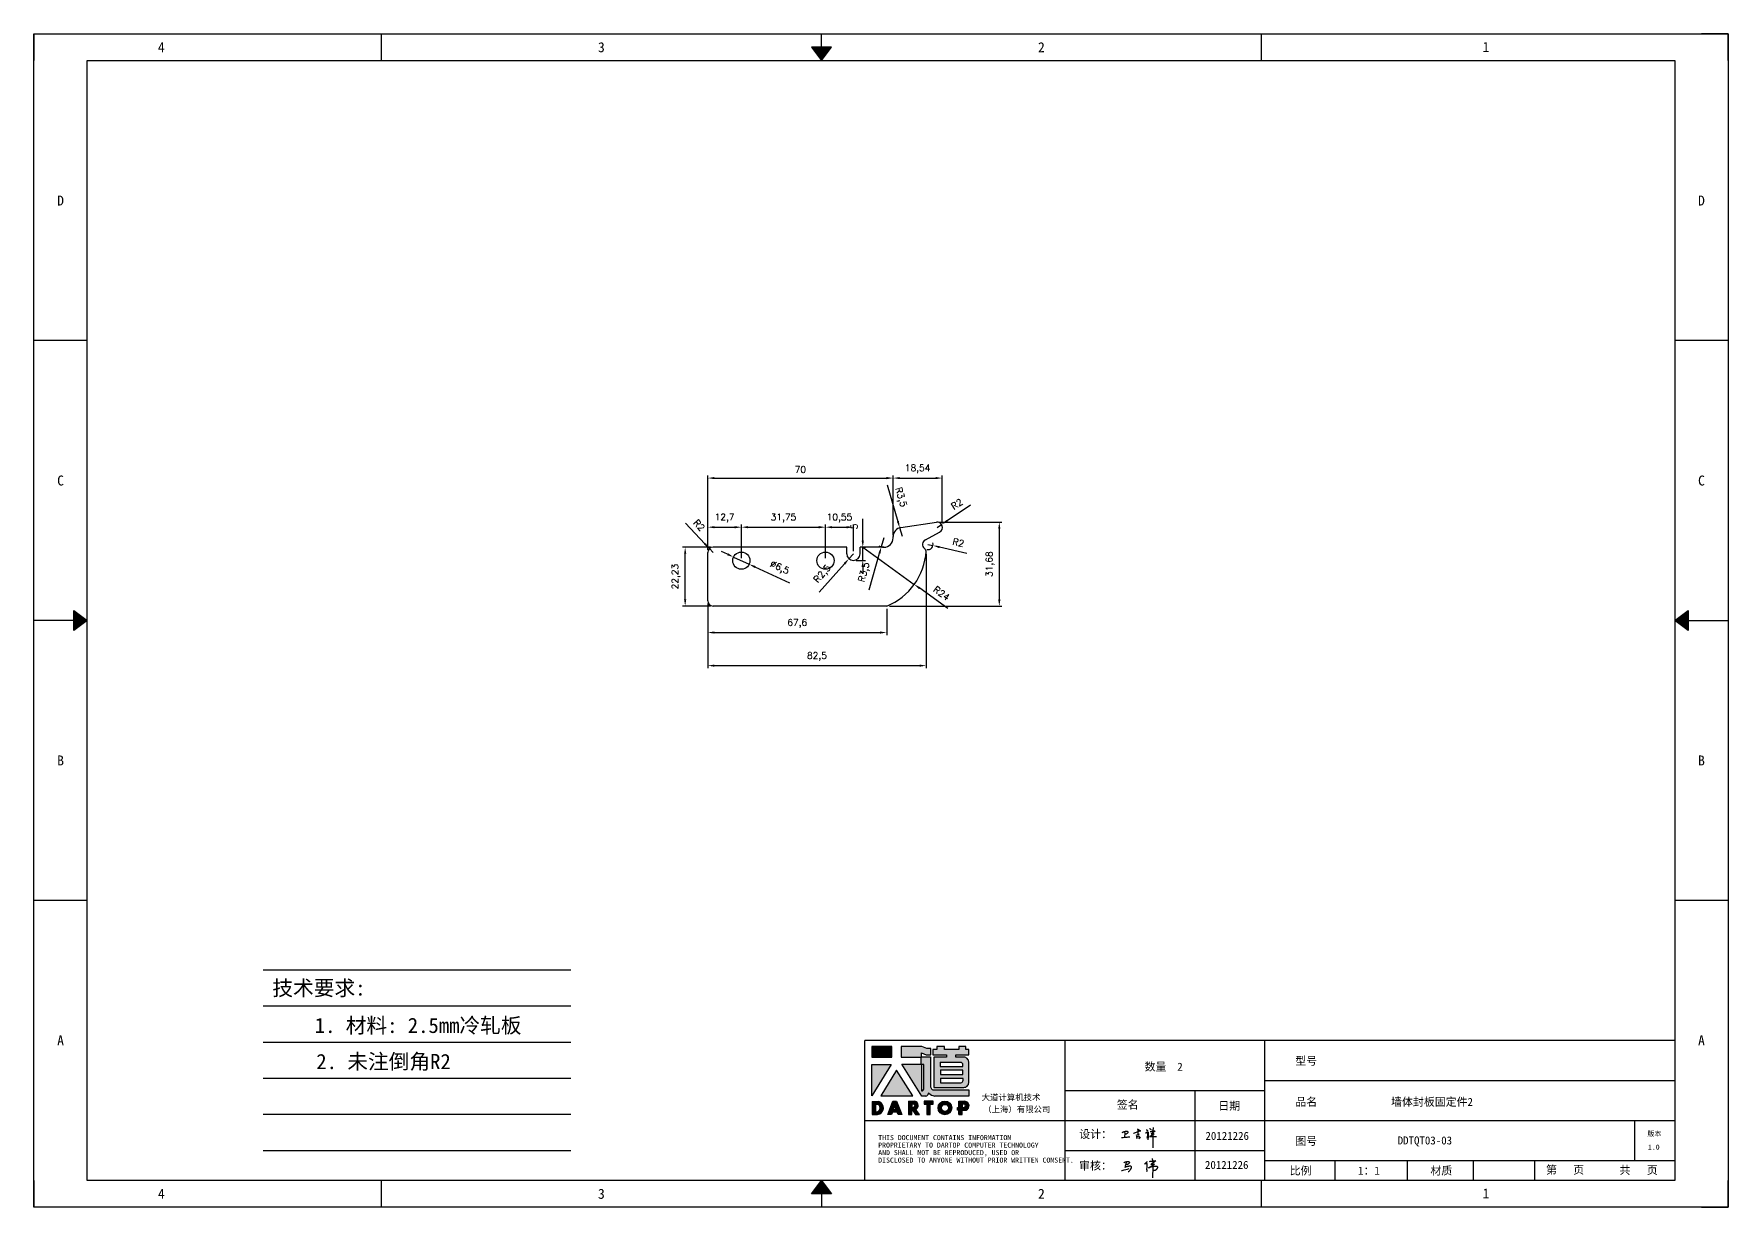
# Model space of a CAD drawing. Header units: millimetres. Extents: x 25928 to 50356, y -44172 to 20163.
# Drawn here: x 40900 to 41540, y -8639 to -8196 of the extents above; entities that cross this region are included whole.
import ezdxf
from ezdxf.enums import TextEntityAlignment as Align

# ---------------------------------------------------------------- set-up
doc = ezdxf.new("R2010")
doc.units = ezdxf.units.MM
doc.linetypes.add('DOT', pattern=[0.25, 0, -0.25])
doc.layers.add('4', color=7, linetype='Continuous')
doc.layers.add('print', color=30, linetype='Continuous')
doc.layers.add('dim', color=2, linetype='Continuous', lineweight=9)
doc.styles.add('Dartop', font='')
doc.styles.add('HZ', font='')
doc.styles.add('hzHT', font='simhei.ttf')
doc.styles.get("Standard").update_dxf_attribs({"font": 'txt', "bigfont": 'gbcbig.shx'})
doc.styles.get('Dartop').set_extended_font_data('FangSong_GB2312')
doc.styles.get('HZ').set_extended_font_data('SimSun')
doc.dimstyles.new('0.5small', dxfattribs={"dimtxt": 2.5, "dimasz": 2.5, "dimexe": 1, "dimexo": 1, "dimgap": 2, "dimtad": 1, "dimtxsty": 'Standard', "dimcen": 2.5, "dimadec": 0, "dimazin": 0, "dimtfac": 1, "dimtmove": 0, "dimatfit": 3, "dimfxl": 0, "dimarcsym": 0})

# ---------------------------------------------------------------- blocks, each defined once
blk = doc.blocks.new('*U405')
at = {"color": 254, "linetype": 'Continuous', "extrusion": (0, 0, -1)}
for points in [[(-17, 0.333), (-16.812, 0.25), (-17, 0.5)], [(-17, 0.333), (-17.188, 0.25), (-16.812, 0.25)], [(-17, 0.333), (-17, 0.5), (-17.188, 0.25)]]:
    blk.add_solid(points, dxfattribs=at)
blk = doc.blocks.new('*U404')
at = {"color": 254, "linetype": 'Continuous', "extrusion": (0, 0, -1)}
for points in [[(-33.167, 11), (-33, 11), (-33.25, 11.188)], [(-33.167, 11), (-33.25, 11.188), (-33.25, 10.812)], [(-33.167, 11), (-33.25, 10.812), (-33, 11)]]:
    blk.add_solid(points, dxfattribs=at)
blk = doc.blocks.new('*U406')
at = {"color": 254, "linetype": 'Continuous'}
for points in [[(17, 21.667), (17.188, 21.75), (16.812, 21.75)], [(17, 21.667), (16.812, 21.75), (17, 21.5)], [(17, 21.667), (17, 21.5), (17.188, 21.75)]]:
    blk.add_solid(points, dxfattribs=at)
blk = doc.blocks.new('*U403')
at = {"color": 254, "linetype": 'Continuous', "extrusion": (0, 0, -1)}
for points in [[(-0.833, 11), (-0.75, 10.812), (-0.75, 11.188)], [(-0.833, 11), (-0.75, 11.188), (-1, 11)], [(-0.833, 11), (-1, 11), (-0.75, 10.812)]]:
    blk.add_solid(points, dxfattribs=at)
blk = doc.blocks.new('dadao')
for p, q in [((48, 19.2), (44.9, 10.4)), ((44.9, 10.4), (51.2, 10.4)), ((51.2, 10.4), (48, 19.2))]:
    blk.add_line(p, q)
for points in [[(41.8, 121.6), (41.8, 143.7), (-0.4, 143.7), (-0.4, 121.6), (41.8, 121.6)], [(104.8, 122), (104.8, 130.3), (114.1, 126.3), (124.2, 126.3), (124.2, 139.6), (115.9, 139.6), (105.1, 143.9), (61.5, 143.9)], [(61.7, 144), (61.7, 121.3), (103.9, 121.3)], [(113.4, 38.7), (105.1, 38.7), (63, 106.5), (103.9, 106.5), (103.9, 120.9), (103.9, 121.3)], [(109.7, 53.6), (109.7, 106.2), (104.3, 106.2), (104.3, 50.4), (106.6, 50.4)], [(144.6, 94.4), (144.6, 84.8), (192, 84.8), (192, 94.1), (144.9, 94.1)], [(120.2, 45), (119.5, 45), (119.5, 44.6)], [(0, 28), (0, 0), (11.8, 0)], [(0.1, 28), (14, 28)], [(7.1, 21.8), (7.1, 6.1), (12, 6.1)], [(7.1, 21.8), (11.4, 21.8)], [(76.8, 28.2), (76.8, 0), (84.1, 0), (84.1, 11.1), (91.6, -0.1), (100.3, -0.1), (91.7, 11.1)], [(76.8, 28.2), (90.6, 28.2)], [(84, 22.7), (84, 15.3), (87.2, 15.3)], [(84, 22.7), (87.3, 22.7)], [(183.7, 0), (183.7, 9.6), (180.6, 9.6), (180.6, 14.9), (183.8, 14.9), (183.8, 28.1), (196.1, 28.1), (196.5, 28.1)], [(183.7, 0), (190.9, 0), (190.9, 9.6), (198.8, 9.6)], [(194.9, 22.3), (190.8, 22.3), (190.8, 15), (194.4, 15)]]:
    blk.add_lwpolyline(points)
blk.add_lwpolyline([(137.1, 144.2), (137.1, 137.9), (128.3, 137.9), (128.3, 126.5), (157.3, 126.5), (157.3, 121.5), (130.3, 121.5), (130.3, 57.5), (194.4, 57.5, 0.414214), (204.4, 67.5), (204.4, 111.3, 0.414214), (194.4, 121.3), (177.5, 121.3), (177.5, 126.3), (204.7, 126.3), (204.7, 137.7), (198.2, 137.7), (198.2, 143.9), (183.3, 143.9), (183.3, 138), (153, 138), (153, 144.2), (137.1, 144.2)], format="xyb", close=True)
for points in [[(104.8, 122), (123.4, 122), (123.4, 60, 0.414214), (131.4, 52), (204.8, 52), (204.8, 39.1), (131.7, 39.1)], [(144.3, 110.8), (144.3, 101.8), (192.3, 101.8), (192.3, 105.5, 0.414214), (187.3, 110.5), (144.3, 110.5)], [(144.6, 77), (144.6, 67.5), (187.6, 67.5, 0.414214), (192.6, 72.5), (192.6, 76.4), (144.6, 76.4)]]:
    blk.add_lwpolyline(points, format="xyb")
for points in [[(-0.3, 106.2), (40.4, 106.2), (-0.3, 39.7), (-0.3, 106.2)], [(51.7, 94.1), (18.4, 39.3), (86.2, 39.3)], [(43.8, 28.2), (51.8, 28.2), (62.6, -0.1), (55, -0.1), (53.2, 5), (42.9, 5), (41.1, 0), (33.6, 0)], [(110, 28.1), (110, 21.9), (116, 21.9), (116, -0.1), (123.2, -0.1), (123.2, 22), (129.2, 22), (129.2, 28.1), (110, 28.1)]]:
    blk.add_lwpolyline(points, close=True)
for radius in [14.5, 7.44]:
    blk.add_circle((154.2, 14.2), radius)
for centre, radius, start, end in [((99.2, 60.7), 12.6, 305.6399, 325.969), ((111.6, 46.7), 8.19, 282.9811, 347.6627), ((136, 61.7), 22.9, 226.7358, 259.3209), ((8.5, 13.9), 8.49, 294.2143, 69.7177), ((9.6, 14.2), 14.4, 278.6604, 72.3203), ((86.4, 19), 3.8, 282.527, 76.7196), ((88.6, 19.4), 8.95, 290.6073, 77.2124), ((193.7, 18.7), 3.8, 280.9891, 72.5513), ((195.7, 18.6), 9.51, 288.8959, 85.2442)]:
    blk.add_arc(centre, radius, start, end)
blk = doc.blocks.new('h')
for p, q in [((20768.1, -2360.9), (20773, -2359.1)), ((20769.5, -2366.9), (20769.8, -2370.6)), ((20769.8, -2370.6), (20770.9, -2378)), ((20770.9, -2378), (20771.5, -2370.6)), ((20772.4, -2369.3), (20774.9, -2367.8)), ((20773, -2359.1), (20784.1, -2355.2)), ((20773.3, -2331.8), (20775.3, -2338.7)), ((20789.1, -2340.9), (20773.5, -2331.9)), ((20775.3, -2338.7), (20775.6, -2351.2)), ((20775.6, -2351.2), (20775.5, -2357.3)), ((20782.2, -2369.2), (20780, -2377.1)), ((20780, -2377.1), (20788.3, -2371.3)), ((20780.1, -2366.4), (20780.8, -2366.4)), ((20781.9, -2367.4), (20782.2, -2369.2)), ((20845.7, -2343.5), (20848.4, -2353)), ((20848.9, -2370.3), (20847.9, -2424)), ((20848.4, -2353), (20848.9, -2370.3))]:
    blk.add_line(p, q)
for points in [[(20696.6, -2372.4, 0.002073), (20710.6, -2371.9, 0.016137), (20719.6, -2371.3, 0.008314), (20736.9, -2369.3)], [(20699.1, -2348.2, -0.029745), (20704.6, -2345.4, -0.046842), (20708.4, -2344.2, -0.00919), (20714.3, -2343, -0.018517), (20717.2, -2342.5, -0.037841), (20720.3, -2342.4, -0.039541), (20723.2, -2342.8, -0.149785), (20726, -2344.3, -0.204935), (20726.9, -2346.6, -0.074872), (20726.5, -2348.3, -0.061615), (20725.6, -2350.3, -0.034204), (20723.8, -2352.6, -0.045776), (20722.3, -2354.1, -0.054985), (20720.4, -2355.3, -0.036348), (20717.3, -2356.5, -0.067752), (20715.7, -2356.8, -0.043553), (20713.2, -2356.7)], [(20755, -2351.9, -0.024077), (20759.9, -2350.1, -0.013147), (20768.7, -2346.5, -0.00522), (20775.4, -2344.1, -0.018517), (20777.3, -2343.4, -0.008274), (20786.3, -2341, -0.039541), (20788.3, -2340.8, -0.079216), (20789.4, -2341, -0.204935)], [(20813.5, -2350.1, 0.007348), (20815.9, -2348.7, 0.008421), (20818, -2347.3, 0.009459), (20819.7, -2346.2, -0.016325), (20820.7, -2345.5, -0.173771), (20821.8, -2345.3, -0.085159), (20823.9, -2346, -0.125883), (20826, -2347.9, -0.160659), (20826.6, -2350.1, -0.010447), (20826.5, -2352.3, -0.008247), (20826.2, -2355.1, -0.002698), (20825.3, -2374, 0.001562), (20823.9, -2383.7, 0.016137)], [(20816.8, -2335, -0.053561), (20819.6, -2336.1, -0.075272), (20821.3, -2337.3, -0.005295), (20822.5, -2338.5, -0.009337), (20823.1, -2339.1, -0.026146), (20823.7, -2339.8, -0.016644), (20824.5, -2340.9)], [(20832.1, -2329.2, -0.053561), (20834.9, -2330.3, -0.075272), (20836.7, -2331.5, -0.005295), (20837.8, -2332.6, -0.009337), (20838.5, -2333.3, -0.026146), (20839, -2334, -0.016644), (20839.8, -2335.1)], [(20836, -2343.7, -0.02797), (20842.1, -2342.6, -0.048868), (20845.6, -2342.2, -0.00919), (20851.1, -2341.4, -0.018517), (20853.9, -2341.1, -0.037841), (20856.7, -2341.2, -0.039541), (20859.4, -2341.6, -0.018282), (20840.6, -2354.7, -0.000937)], [(20847.6, -2340.2, 0.021784), (20849.6, -2335.9, 0.028296), (20850.8, -2332.4, 0.008136), (20851.9, -2328.2, 0.028913), (20852.2, -2327, 0.08193), (20852.1, -2325.9, 0.075058), (20851.7, -2324.7, 0.275043)]]:
    blk.add_lwpolyline(points, format="xyb")
for points in [[(20711.3, -2343.5), (20711.3, -2343.5), (20711.5, -2355.8), (20710.7, -2368), (20710.6, -2371.9)], [(20821.5, -2350.6), (20822.4, -2359.2), (20822.2, -2364.9), (20821.7, -2369), (20821.3, -2376.3), (20823.6, -2368.5), (20827.2, -2366.3), (20829.5, -2366.3)], [(20840.6, -2354.7), (20850, -2354.7), (20855, -2354.3), (20845.9, -2361.1), (20840.5, -2364), (20833, -2367.5), (20863.2, -2367.4), (20865.9, -2367.3)]]:
    blk.add_lwpolyline(points)
for centre, radius, start, end in [((20773.7, -2371.2), 2.3, 121.9907, 163.60158), ((20787.5, -2406), 40.3, 100.61827, 108.24823), ((20780.8, -2367.6), 1.15, 9.4675, 90)]:
    blk.add_arc(centre, radius, start, end)
blk = doc.blocks.new('*D502')
at = {"layer": 'Defpoints', "color": 0}
for p in [(41237.04, -8391.43), (41154.54, -8410.11), (41237.04, -8434.61)]:
    blk.add_point(p, dxfattribs=at)
at = {"layer": 'dim', "color": 0, "lineweight": -2}
for p, q in [((41237.04, -8392.43), (41237.04, -8435.61)), ((41154.54, -8411.11), (41154.54, -8435.61)), ((41157.04, -8434.61), (41234.54, -8434.61))]:
    blk.add_line(p, q, dxfattribs=at)
at = {"layer": 'dim', "color": 0}
for points in [[(41157.04, -8434.2), (41157.04, -8435.03), (41154.54, -8434.61)], [(41234.54, -8434.2), (41234.54, -8435.03), (41237.04, -8434.61)]]:
    blk.add_solid(points, dxfattribs=at)
at = {"layer": 'dim', "color": 0, "insert": (41195.79, -8431.16), "char_height": 2.5, "attachment_point": 5}
blk.add_mtext('82,5', dxfattribs=at)
blk = doc.blocks.new('*D503')
at = {"layer": 'Defpoints', "color": 0}
for p in [(41164.29, -8393.59), (41170.19, -8396.32)]:
    blk.add_point(p, dxfattribs=at)
at = {"layer": 'dim', "color": 0, "lineweight": -2}
for p, q in [((41162.02, -8392.54), (41159.75, -8391.49)), ((41164.29, -8393.59), (41170.19, -8396.32)), ((41185.54, -8403.43), (41172.46, -8397.37))]:
    blk.add_line(p, q, dxfattribs=at)
at = {"layer": 'dim', "color": 0}
for points in [[(41162.2, -8392.16), (41161.85, -8392.92), (41164.29, -8393.59)], [(41172.63, -8396.99), (41172.28, -8397.75), (41170.19, -8396.32)]]:
    blk.add_solid(points, dxfattribs=at)
at = {"layer": 'dim', "color": 0, "insert": (41181.59, -8397.79), "char_height": 2.5, "attachment_point": 5, "rotation": 335.16241}
blk.add_mtext('∅6,5', dxfattribs=at)
blk = doc.blocks.new('*D504')
at = {"layer": 'Defpoints', "color": 0}
for p in [(41146.01, -8389.88), (41156.54, -8389.88), (41156.54, -8412.11)]:
    blk.add_point(p, dxfattribs=at)
at = {"layer": 'dim', "color": 0, "lineweight": -2}
for p, q in [((41155.54, -8389.88), (41145.01, -8389.88)), ((41146.01, -8409.61), (41146.01, -8392.38)), ((41155.54, -8412.11), (41145.01, -8412.11))]:
    blk.add_line(p, q, dxfattribs=at)
at = {"layer": 'dim', "color": 0}
for points in [[(41145.6, -8392.38), (41146.43, -8392.38), (41146.01, -8389.88)], [(41145.6, -8409.61), (41146.43, -8409.61), (41146.01, -8412.11)]]:
    blk.add_solid(points, dxfattribs=at)
at = {"layer": 'dim', "color": 0, "insert": (41142.55, -8400.99), "char_height": 2.5, "attachment_point": 5, "rotation": 90}
blk.add_mtext('22,23', dxfattribs=at)
blk = doc.blocks.new('*D425')
at = {"layer": 'Defpoints', "color": 0}
for p in [(41213.09, -8389.88), (41232.56, -8403.91)]:
    blk.add_point(p, dxfattribs=at)
at = {"layer": 'dim', "color": 0, "lineweight": -2}
for p, q in [((41213.09, -8389.88), (41232.56, -8403.91)), ((41245.27, -8413.07), (41234.59, -8405.37))]:
    blk.add_line(p, q, dxfattribs=at)
at = {"layer": 'dim', "color": 0}
blk.add_solid([(41234.83, -8405.03), (41234.34, -8405.71), (41232.56, -8403.91)], dxfattribs=at)
at = {"layer": 'dim', "color": 0, "insert": (41242.84, -8407.31), "char_height": 2.5, "attachment_point": 5, "rotation": 324.21758}
blk.add_mtext('R24', dxfattribs=at)
blk = doc.blocks.new('*D426')
at = {"layer": 'Defpoints', "color": 0}
for p in [(41155.17, -8390.42), (41156.54, -8391.88)]:
    blk.add_point(p, dxfattribs=at)
at = {"layer": 'dim', "color": 0, "lineweight": -2}
for p, q in [((41146.13, -8380.85), (41153.45, -8388.6)), ((41156.54, -8391.88), (41155.17, -8390.42))]:
    blk.add_line(p, q, dxfattribs=at)
at = {"layer": 'dim', "color": 0}
blk.add_solid([(41153.75, -8388.32), (41153.15, -8388.89), (41155.17, -8390.42)], dxfattribs=at)
at = {"layer": 'dim', "color": 0, "insert": (41151.29, -8381.59), "char_height": 2.5, "attachment_point": 5, "rotation": 313.35848}
blk.add_mtext('R2', dxfattribs=at)
blk = doc.blocks.new('*D505')
at = {"layer": 'Defpoints', "color": 0}
for p in [(41167.24, -8382.32), (41154.54, -8391.88), (41167.24, -8394.96)]:
    blk.add_point(p, dxfattribs=at)
at = {"layer": 'dim', "color": 0, "lineweight": -2}
for p, q in [((41154.54, -8390.88), (41154.54, -8381.32)), ((41167.24, -8393.96), (41167.24, -8381.32)), ((41157.04, -8382.32), (41164.74, -8382.32))]:
    blk.add_line(p, q, dxfattribs=at)
at = {"layer": 'dim', "color": 0}
for points in [[(41157.04, -8381.91), (41157.04, -8382.74), (41154.54, -8382.32)], [(41164.74, -8381.91), (41164.74, -8382.74), (41167.24, -8382.32)]]:
    blk.add_solid(points, dxfattribs=at)
at = {"layer": 'dim', "color": 0, "insert": (41160.89, -8378.86), "char_height": 2.5, "attachment_point": 5}
blk.add_mtext('12,7', dxfattribs=at)
blk = doc.blocks.new('*D506')
at = {"layer": 'Defpoints', "color": 0}
for p in [(41198.99, -8382.32), (41167.24, -8394.96), (41198.99, -8394.96)]:
    blk.add_point(p, dxfattribs=at)
at = {"layer": 'dim', "color": 0, "lineweight": -2}
for p, q in [((41167.24, -8393.96), (41167.24, -8381.32)), ((41198.99, -8393.96), (41198.99, -8381.32)), ((41169.74, -8382.32), (41196.49, -8382.32))]:
    blk.add_line(p, q, dxfattribs=at)
at = {"layer": 'dim', "color": 0}
for points in [[(41169.74, -8381.91), (41169.74, -8382.74), (41167.24, -8382.32)], [(41196.49, -8381.91), (41196.49, -8382.74), (41198.99, -8382.32)]]:
    blk.add_solid(points, dxfattribs=at)
at = {"layer": 'dim', "color": 0, "insert": (41183.12, -8378.86), "char_height": 2.5, "attachment_point": 5}
blk.add_mtext('31,75', dxfattribs=at)
blk = doc.blocks.new('*D507')
at = {"layer": 'Defpoints', "color": 0}
for p in [(41209.54, -8382.32), (41198.99, -8394.96), (41209.54, -8392.38)]:
    blk.add_point(p, dxfattribs=at)
at = {"layer": 'dim', "color": 0, "lineweight": -2}
for p, q in [((41198.99, -8393.96), (41198.99, -8381.32)), ((41209.54, -8391.38), (41209.54, -8381.32)), ((41201.49, -8382.32), (41207.04, -8382.32))]:
    blk.add_line(p, q, dxfattribs=at)
at = {"layer": 'dim', "color": 0}
for points in [[(41201.49, -8381.91), (41201.49, -8382.74), (41198.99, -8382.32)], [(41207.04, -8381.91), (41207.04, -8382.74), (41209.54, -8382.32)]]:
    blk.add_solid(points, dxfattribs=at)
at = {"layer": 'dim', "color": 0, "insert": (41204.27, -8378.86), "char_height": 2.5, "attachment_point": 5}
blk.add_mtext('10,55', dxfattribs=at)
blk = doc.blocks.new('*D508')
at = {"layer": 'Defpoints', "color": 0}
for p in [(41207.87, -8394.24), (41209.54, -8392.38)]:
    blk.add_point(p, dxfattribs=at)
at = {"layer": 'dim', "color": 0, "lineweight": -2}
for p, q in [((41209.54, -8392.38), (41207.87, -8394.24)), ((41196.59, -8406.84), (41206.2, -8396.1))]:
    blk.add_line(p, q, dxfattribs=at)
at = {"layer": 'dim', "color": 0}
blk.add_solid([(41205.89, -8395.82), (41206.52, -8396.38), (41207.87, -8394.24)], dxfattribs=at)
at = {"layer": 'dim', "color": 0, "insert": (41197.99, -8400.09), "char_height": 2.5, "attachment_point": 5, "rotation": 48.156}
blk.add_mtext('R2,5', dxfattribs=at)
blk = doc.blocks.new('*D509')
at = {"layer": 'Defpoints', "color": 0}
for p in [(41209.54, -8394.88), (41212.04, -8389.88), (41213.09, -8389.88)]:
    blk.add_point(p, dxfattribs=at)
at = {"layer": 'dim', "color": 0, "lineweight": -2}
for p, q in [((41213.09, -8387.38), (41213.09, -8379.21)), ((41210.54, -8394.88), (41214.09, -8394.88)), ((41213.04, -8389.88), (41214.09, -8389.88)), ((41213.09, -8394.88), (41213.09, -8389.88)), ((41213.09, -8397.38), (41213.09, -8399.88))]:
    blk.add_line(p, q, dxfattribs=at)
at = {"layer": 'dim', "color": 0}
for points in [[(41212.67, -8387.38), (41213.51, -8387.38), (41213.09, -8389.88)], [(41212.67, -8397.38), (41213.51, -8397.38), (41213.09, -8394.88)]]:
    blk.add_solid(points, dxfattribs=at)
at = {"layer": 'dim', "color": 0, "insert": (41209.84, -8382.04), "char_height": 2.5, "attachment_point": 5, "rotation": 90}
blk.add_mtext('5', dxfattribs=at)
blk = doc.blocks.new('*D427')
at = {"layer": 'Defpoints', "color": 0}
for p in [(41221.04, -8386.38), (41220.09, -8389.75)]:
    blk.add_point(p, dxfattribs=at)
at = {"layer": 'dim', "color": 0, "lineweight": -2}
for p, q in [((41221.04, -8386.38), (41220.09, -8389.75)), ((41215.52, -8406.03), (41219.42, -8392.15))]:
    blk.add_line(p, q, dxfattribs=at)
blk.add_arc((41221.04, -8386.38), 3.5, 237.95687, 270, dxfattribs=at)
at = {"layer": 'dim', "color": 0}
blk.add_solid([(41219.02, -8392.04), (41219.82, -8392.27), (41220.09, -8389.75)], dxfattribs=at)
at = {"layer": 'dim', "color": 0, "insert": (41213.8, -8399.36), "char_height": 2.5, "attachment_point": 5, "rotation": 74.32709}
blk.add_mtext('R3,5', dxfattribs=at)
blk = doc.blocks.new('*D428')
at = {"layer": 'Defpoints', "color": 0}
for p in [(41227.05, -8382.53), (41228.04, -8385.89)]:
    blk.add_point(p, dxfattribs=at)
at = {"layer": 'dim', "color": 0, "lineweight": -2}
for p, q in [((41222.25, -8366.31), (41226.34, -8380.14)), ((41228.04, -8385.89), (41227.05, -8382.53))]:
    blk.add_line(p, q, dxfattribs=at)
at = {"layer": 'dim', "color": 0}
blk.add_solid([(41226.74, -8380.02), (41225.94, -8380.25), (41227.05, -8382.53)], dxfattribs=at)
at = {"layer": 'dim', "color": 0, "insert": (41227.26, -8371.04), "char_height": 2.5, "attachment_point": 5, "rotation": 286.47429}
blk.add_mtext('R3,5', dxfattribs=at)
blk = doc.blocks.new('*D429')
at = {"layer": 'Defpoints', "color": 0}
for p in [(41242.85, -8381.3), (41241.18, -8382.4)]:
    blk.add_point(p, dxfattribs=at)
at = {"layer": 'dim', "color": 0, "lineweight": -2}
for p, q in [((41253.83, -8374.04), (41244.93, -8379.92)), ((41241.18, -8382.4), (41242.85, -8381.3))]:
    blk.add_line(p, q, dxfattribs=at)
at = {"layer": 'dim', "color": 0}
blk.add_solid([(41244.7, -8379.57), (41245.16, -8380.27), (41242.85, -8381.3)], dxfattribs=at)
at = {"layer": 'dim', "color": 0, "insert": (41248.63, -8373.58), "char_height": 2.5, "attachment_point": 5, "rotation": 33.46532}
blk.add_mtext('R2', dxfattribs=at)
blk = doc.blocks.new('*D430')
at = {"layer": 'Defpoints', "color": 0}
for p in [(41237.66, -8388.81), (41239.61, -8389.26)]:
    blk.add_point(p, dxfattribs=at)
at = {"layer": 'dim', "color": 0, "lineweight": -2}
for p, q in [((41237.66, -8388.81), (41239.61, -8389.26)), ((41252.43, -8392.24), (41242.04, -8389.83))]:
    blk.add_line(p, q, dxfattribs=at)
blk.add_arc((41237.66, -8388.81), 2, 258.65647, 15.57803, dxfattribs=at)
at = {"layer": 'dim', "color": 0}
blk.add_solid([(41242.14, -8389.42), (41241.95, -8390.23), (41239.61, -8389.26)], dxfattribs=at)
at = {"layer": 'dim', "color": 0, "insert": (41249.19, -8388.15), "char_height": 2.5, "attachment_point": 5, "rotation": 346.93014}
blk.add_mtext('R2', dxfattribs=at)
blk = doc.blocks.new('*D510')
at = {"layer": 'Defpoints', "color": 0}
for p in [(41240.88, -8380.42), (41222.14, -8412.11), (41264.65, -8412.11)]:
    blk.add_point(p, dxfattribs=at)
at = {"layer": 'dim', "color": 0, "lineweight": -2}
for p, q in [((41241.88, -8380.42), (41265.65, -8380.42)), ((41264.65, -8382.92), (41264.65, -8409.61)), ((41223.14, -8412.11), (41265.65, -8412.11))]:
    blk.add_line(p, q, dxfattribs=at)
at = {"layer": 'dim', "color": 0}
for points in [[(41264.24, -8382.92), (41265.07, -8382.92), (41264.65, -8380.42)], [(41264.24, -8409.61), (41265.07, -8409.61), (41264.65, -8412.11)]]:
    blk.add_solid(points, dxfattribs=at)
at = {"layer": 'dim', "color": 0, "insert": (41261.19, -8396.27), "char_height": 2.5, "attachment_point": 5, "rotation": 90}
blk.add_mtext('31,68', dxfattribs=at)
blk = doc.blocks.new('*D511')
at = {"layer": 'Defpoints', "color": 0}
for p in [(41243.08, -8363.77), (41243.08, -8381.77), (41224.54, -8385.89)]:
    blk.add_point(p, dxfattribs=at)
at = {"layer": 'dim', "color": 0, "lineweight": -2}
for p, q in [((41224.54, -8384.89), (41224.54, -8362.77)), ((41243.08, -8380.77), (41243.08, -8362.77)), ((41227.04, -8363.77), (41240.58, -8363.77))]:
    blk.add_line(p, q, dxfattribs=at)
at = {"layer": 'dim', "color": 0}
for points in [[(41227.04, -8363.35), (41227.04, -8364.19), (41224.54, -8363.77)], [(41240.58, -8363.35), (41240.58, -8364.19), (41243.08, -8363.77)]]:
    blk.add_solid(points, dxfattribs=at)
at = {"layer": 'dim', "color": 0, "insert": (41233.81, -8360.31), "char_height": 2.5, "attachment_point": 5}
blk.add_mtext('18,54', dxfattribs=at)
blk = doc.blocks.new('*D540')
at = {"layer": 'Defpoints', "color": 0}
for p in [(41224.54, -8363.77), (41224.54, -8386.38), (41154.54, -8391.88)]:
    blk.add_point(p, dxfattribs=at)
at = {"layer": 'dim', "color": 0, "lineweight": -2}
for p, q in [((41154.54, -8390.88), (41154.54, -8362.77)), ((41224.54, -8385.38), (41224.54, -8362.77)), ((41157.04, -8363.77), (41222.04, -8363.77))]:
    blk.add_line(p, q, dxfattribs=at)
at = {"layer": 'dim', "color": 0}
for points in [[(41157.04, -8363.35), (41157.04, -8364.19), (41154.54, -8363.77)], [(41222.04, -8363.35), (41222.04, -8364.19), (41224.54, -8363.77)]]:
    blk.add_solid(points, dxfattribs=at)
at = {"layer": 'dim', "color": 0, "insert": (41189.54, -8360.52), "char_height": 2.5, "attachment_point": 5}
blk.add_mtext('70', dxfattribs=at)
blk = doc.blocks.new('*D541')
at = {"layer": 'Defpoints', "color": 0}
for p in [(41154.54, -8410.11), (41222.14, -8412.11), (41222.14, -8422.12)]:
    blk.add_point(p, dxfattribs=at)
at = {"layer": 'dim', "color": 0, "lineweight": -2}
for p, q in [((41154.54, -8411.11), (41154.54, -8423.12)), ((41222.14, -8413.11), (41222.14, -8423.12)), ((41157.04, -8422.12), (41219.64, -8422.12))]:
    blk.add_line(p, q, dxfattribs=at)
at = {"layer": 'dim', "color": 0}
for points in [[(41157.04, -8421.7), (41157.04, -8422.53), (41154.54, -8422.12)], [(41219.64, -8421.7), (41219.64, -8422.53), (41222.14, -8422.12)]]:
    blk.add_solid(points, dxfattribs=at)
at = {"layer": 'dim', "color": 0, "insert": (41188.34, -8418.66), "char_height": 2.5, "attachment_point": 5}
blk.add_mtext('67,6', dxfattribs=at)

msp = doc.modelspace()

# ---------------------------------------------------------------- hatches: boundary and pattern name
for points in [[(41224.063, -8578.539), (41216.529, -8578.539), (41216.529, -8582.475), (41224.063, -8582.475)], [(41223.82, -8585.229), (41216.549, -8585.229), (41216.549, -8597.101)], [(41225.836, -8587.383), (41219.892, -8597.18), (41231.995, -8597.18)], [(41239.68, -8599.184), (41236.24, -8599.184), (41236.24, -8600.275), (41237.313, -8600.275), (41237.313, -8604.208), (41238.598, -8604.208), (41238.598, -8600.273), (41239.68, -8600.273)]]:
    msp.add_hatch(color=0).paths.add_polyline_path(points)
h = msp.add_hatch(color=0)
h.paths.add_polyline_path([(41235.321, -8580.931), (41236.984, -8581.649), (41238.781, -8581.649), (41238.781, -8579.27), (41237.298, -8579.27), (41235.366, -8578.507), (41227.622, -8578.507), (41227.622, -8582.531), (41235.157, -8582.531), (41235.157, -8582.612), (41235.157, -8585.184), (41227.851, -8585.184), (41235.366, -8597.278), (41236.854, -8597.278, 0.2793748), (41237.94, -8596.222), (41237.94, -8596.166), (41238.071, -8596.166, 0.1431454), (41240.12, -8597.208), (41253.178, -8597.208), (41253.178, -8594.915), (41240.064, -8594.915, -0.4142136), (41238.636, -8593.486), (41238.636, -8582.404), (41235.321, -8582.404)])
h.paths.add_polyline_path([(41235.233, -8585.235), (41236.19, -8585.235), (41236.19, -8594.622, -0.0889357), (41235.635, -8595.193), (41235.229, -8595.193)], flags=16)
h = msp.add_hatch(color=0)
h.paths.add_polyline_path([(41253.156, -8579.603), (41251.994, -8579.603), (41251.994, -8578.498), (41249.338, -8578.498), (41249.338, -8579.548), (41243.916, -8579.548), (41243.916, -8578.443), (41241.077, -8578.443), (41241.077, -8579.568), (41239.508, -8579.568), (41239.508, -8581.606), (41244.686, -8581.606), (41244.686, -8582.507), (41239.861, -8582.507), (41239.861, -8593.917), (41251.315, -8593.917, 0.4142136), (41253.1, -8592.132), (41253.1, -8584.318, 0.4142136), (41251.315, -8582.532), (41248.287, -8582.532), (41248.287, -8581.648), (41253.156, -8581.648)])
h.paths.add_polyline_path([(41250.05, -8584.467, -0.4142136), (41250.943, -8585.359), (41250.943, -8586.014), (41242.367, -8586.014), (41242.367, -8584.467)], flags=16)
h.paths.add_polyline_path([(41250.887, -8587.396), (41250.887, -8589.054), (41242.423, -8589.054), (41242.423, -8587.396)], flags=16)
h.paths.add_polyline_path([(41250.998, -8590.546), (41250.998, -8591.256, -0.4142136), (41250.105, -8592.149), (41242.423, -8592.149), (41242.423, -8590.546)], flags=16)
h = msp.add_hatch(color=0)
h.paths.add_polyline_path([(41219.097, -8599.202), (41216.603, -8599.202), (41216.603, -8604.193), (41218.703, -8604.193, 0.7930159)])
h.paths.add_polyline_path([(41218.74, -8603.1), (41217.868, -8603.1), (41217.868, -8600.295), (41218.644, -8600.295, -0.6713609)], flags=16)
h = msp.add_hatch(color=0)
h.paths.add_polyline_path([(41225.854, -8599.161), (41224.431, -8599.161), (41222.6, -8604.198), (41223.949, -8604.198), (41224.266, -8603.305), (41226.093, -8603.305), (41226.417, -8604.209), (41227.776, -8604.209)])
h.paths.add_polyline_path([(41225.744, -8602.343), (41224.612, -8602.343), (41225.167, -8600.76)], flags=16)
h = msp.add_hatch(color=0)
h.paths.add_polyline_path([(41232.774, -8599.164), (41230.321, -8599.164), (41230.321, -8604.201), (41231.617, -8604.201), (41231.617, -8602.204), (41232.95, -8604.219), (41234.516, -8604.219), (41232.983, -8602.217, 0.7440549)])
h.paths.add_polyline_path([(41231.605, -8601.459), (41231.605, -8600.136), (41232.185, -8600.136, -0.796809), (41232.176, -8601.459)], flags=16)
h = msp.add_hatch(color=0)
h.paths.add_polyline_path([(41241.55, -8601.665, 1), (41246.721, -8601.665, 1)])
h.paths.add_polyline_path([(41245.464, -8601.665, -1), (41242.807, -8601.665, -1)], flags=16)
h = msp.add_hatch(color=0)
h.paths.add_polyline_path([(41251.681, -8599.176), (41251.607, -8599.176), (41249.42, -8599.176), (41249.42, -8601.527), (41248.84, -8601.527), (41248.84, -8602.481), (41249.411, -8602.481), (41249.411, -8604.192), (41250.688, -8604.192), (41250.688, -8602.474), (41252.09, -8602.474, 0.8123038)])
h.paths.add_polyline_path([(41250.669, -8601.52), (41250.669, -8600.206), (41251.395, -8600.206, -0.7782134), (41251.321, -8601.52)], flags=16)

# ---------------------------------------------------------------- linework, layer by layer
at = {"color": 0, "linetype": 'DOT'}
for p, q in [((40900.038, -8195.981), (41529.832, -8195.981)), ((40900.038, -8629.078), (40900.038, -8206.053)), ((41539.904, -8206.053), (41539.904, -8629.078)), ((41529.832, -8639.15), (40900.038, -8639.15))]:
    msp.add_line(p, q, dxfattribs=at)
at = {"color": 0}
for p, q in [((40900.038, -8195.981), (40900.038, -8206.053)), ((41031.267, -8206.053), (41031.267, -8195.981)), ((41197.455, -8201.017), (41197.455, -8195.981)), ((41363.643, -8206.053), (41363.643, -8195.981)), ((41539.904, -8195.981), (41529.832, -8195.981)), ((41539.904, -8206.053), (41539.904, -8195.981)), ((40920.182, -8629.078), (40920.182, -8206.053)), ((40920.182, -8206.053), (41519.76, -8206.053)), ((41519.76, -8206.053), (41519.76, -8629.078)), ((40920.182, -8311.81), (40900.038, -8311.81)), ((41539.904, -8311.81), (41519.76, -8311.81)), ((40915.146, -8417.566), (40900.038, -8417.566)), ((41524.796, -8417.566), (41539.904, -8417.566)), ((40920.182, -8523.322), (40900.038, -8523.322)), ((41539.904, -8523.322), (41519.76, -8523.322)), ((41519.76, -8576.2), (41213.822, -8576.2)), ((41213.822, -8629.078), (41213.822, -8576.2)), ((41289.362, -8576.2), (41289.362, -8629.078)), ((41364.902, -8629.078), (41364.902, -8576.2)), ((41364.902, -8591.308), (41519.76, -8591.308)), ((41289.362, -8595.085), (41364.902, -8595.085)), ((41338.463, -8595.085), (41338.463, -8629.078)), ((41213.822, -8606.416), (41289.362, -8606.416)), ((41289.362, -8606.416), (41519.76, -8606.416)), ((41504.652, -8621.524), (41504.652, -8606.416)), ((41289.362, -8617.747), (41364.902, -8617.747)), ((41364.902, -8621.524), (41519.76, -8621.524)), ((41391.479, -8629.078), (41391.479, -8621.524)), ((41418.868, -8629.078), (41418.868, -8621.524)), ((41443.768, -8629.078), (41443.768, -8621.524)), ((41466.881, -8629.078), (41466.881, -8621.524)), ((40900.038, -8629.078), (40900.038, -8639.15)), ((41519.76, -8629.078), (40920.182, -8629.078)), ((41031.267, -8639.15), (41031.267, -8629.078)), ((41363.643, -8639.15), (41363.643, -8629.078)), ((41539.904, -8639.15), (41539.904, -8629.078)), ((41197.455, -8634.114), (41197.455, -8639.15)), ((41529.832, -8639.15), (41539.904, -8639.15))]:
    msp.add_line(p, q, dxfattribs=at)
for p, q in [((41227.521, -8382.428), (41240.881, -8380.424)), ((41224.54, -8386.376), (41224.54, -8385.89)), ((41236.72, -8387.046), (41242.119, -8384.167)), ((41154.54, -8410.106), (41154.54, -8391.876)), ((41207.04, -8389.876), (41156.54, -8389.876)), ((41207.04, -8392.376), (41207.04, -8389.876)), ((41212.04, -8392.376), (41212.04, -8389.876)), ((41221.04, -8389.876), (41212.04, -8389.876)), ((41222.136, -8412.106), (41156.54, -8412.106)), ((41321.803, -8623.911), (41321.061, -8624.313)), ((41322.338, -8623.626), (41321.803, -8623.911)), ((41321.834, -8623.025), (41322.778, -8623.025)), ((41323.281, -8622.98), (41322.338, -8623.626)), ((41322.372, -8620.785), (41322.588, -8622.596)), ((41322.624, -8623.933), (41322.544, -8628.092)), ((41322.588, -8622.596), (41322.624, -8623.933)), ((41322.778, -8623.025), (41323.281, -8622.98))]:
    msp.add_line(p, q)
for points in [[(41197.455, -8206.053), (41201.232, -8201.017), (41193.678, -8201.017), (41197.455, -8206.053)], [(40920.182, -8417.566), (40915.146, -8421.343), (40915.146, -8413.789), (40920.182, -8417.566)], [(41519.76, -8417.566), (41524.796, -8413.789), (41524.796, -8421.343), (41519.76, -8417.566)], [(41197.455, -8629.078), (41201.232, -8634.114), (41193.678, -8634.114), (41197.455, -8629.078)]]:
    msp.add_lwpolyline(points, close=True, dxfattribs=at)
for points in [[(41311.628, -8622.372, -0.029745), (41312.06, -8622.156, -0.0468422), (41312.352, -8622.062, -0.0091902), (41312.808, -8621.97, -0.0185172), (41313.037, -8621.937, -0.0378406), (41313.273, -8621.929, -0.0395413), (41313.497, -8621.957, -0.1497852), (41313.716, -8622.077, -0.2049352), (41313.784, -8622.25, -0.0748717), (41313.758, -8622.387, -0.0616146), (41313.684, -8622.538, -0.0342039), (41313.548, -8622.717, -0.0457759), (41313.428, -8622.832, -0.054985), (41313.281, -8622.924, -0.0363479), (41313.039, -8623.021, -0.0677521), (41312.918, -8623.041, -0.0435534), (41312.727, -8623.032)], [(41321.061, -8624.313, -0.029745), (41321.735, -8623.976, -0.0468422), (41322.191, -8623.829, -0.0091902), (41322.903, -8623.685, -0.0185172), (41323.259, -8623.633, -0.0378406), (41323.628, -8623.622, -0.0395413), (41323.978, -8623.665, -0.1497852), (41324.319, -8623.852, -0.2049352), (41324.424, -8624.122, -0.0748717), (41324.384, -8624.336, -0.0616146), (41324.268, -8624.572, -0.0342039), (41324.057, -8624.85, -0.0457759), (41323.869, -8625.031, -0.054985), (41323.64, -8625.174, -0.0363479), (41323.262, -8625.324, -0.0677521), (41323.073, -8625.357, -0.0435534), (41322.776, -8625.342)], [(41321.371, -8621.912, -0.0279703), (41321.981, -8621.799, -0.0488679), (41322.335, -8621.761, -0.0091902), (41322.891, -8621.679, -0.0185172), (41323.169, -8621.654, -0.0378406), (41323.454, -8621.66, -0.0395413), (41323.723, -8621.707, -0.0182819), (41321.834, -8623.025, -0.0009369)]]:
    msp.add_lwpolyline(points, format="xyb")
msp.add_lwpolyline([(41312.58, -8622.014), (41312.58, -8622.014), (41312.436, -8622.899), (41312.198, -8623.731), (41312.042, -8624.242)])
for centre in [(41167.24, -8394.956), (41198.99, -8394.956)]:
    msp.add_circle(centre, 3.25)
for centre, radius, start, end in [((41241.177, -8382.402), 2, 298.072487, 98.530766), ((41221.04, -8386.376), 3.5, 270, 0), ((41228.04, -8385.89), 3.5, 98.530766, 180), ((41237.661, -8388.811), 2, 118.072487, 230.008579), ((41156.54, -8391.876), 2, 90, 180), ((41209.54, -8392.376), 2.5, 180, 0), ((41213.09, -8389.876), 24, 292.142395, 356.287505), ((41235.09, -8391.876), 2, 12.885347, 50.008579), ((41156.54, -8410.106), 2, 180, 270), ((41310.523, -8623.778), 1.596, 281.076982, 291.212632), ((41275.423, -8481.302), 148.319, 283.91895, 284.971512), ((41314.482, -8628.464), 4.876, 113.202449, 120.017497), ((41313.337, -8625.794), 1.971, 102.47486, 113.202449), ((41316.194, -8638.705), 15.195, 100.36867, 102.47486), ((41314.133, -8627.442), 3.745, 96.125337, 100.36867), ((41305.556, -8618.013), 11.096, 316.919563, 320.58866), ((41313.933, -8625.583), 1.875, 87.457037, 96.125337), ((41313.94, -8625.425), 1.717, 78.399567, 87.457037), ((41311.843, -8623.403), 2.821, 324.094808, 331.378357), ((41314.183, -8624.244), 0.511, 44.324655, 78.399567), ((41314.033, -8624.51), 0.377, 319.573073, 337.48549), ((41312.995, -8623.681), 1.694, 324.910666, 333.348429), ((41313.819, -8623.989), 0.825, 326.76781, 340.871018), ((41314.346, -8624.085), 0.284, 357.998393, 44.324655), ((41314.069, -8624.075), 0.561, 340.871018, 357.998393), ((41315.839, -8616.381), 7.458, 299.265464, 300.9495), ((41332.734, -8678.893), 57.583, 102.46592, 103.2053), ((41293.493, -8595.058), 38.128, 313.366132, 315.296084), ((41440.735, -8643.292), 121.7, 171.410173, 171.768083), ((41320.31, -8622.911), 0.244, 52.375745, 91.291159), ((41105.862, -8615.994), 214.732, 357.565664, 358.057278), ((41320.226, -8622.873), 0.279, 357.196828, 33.705179), ((41313.938, -8622.461), 6.583, 352.912546, 354.802684), ((41316.407, -8622.686), 4.103, 354.802684, 357.196828), ((41313.02, -8624.525), 1.257, 283.816254, 294.030509), ((41313.288, -8625.147), 0.58, 294.836428, 309.901134)]:
    msp.add_arc(centre, radius, start, end)
at = {"layer": 'Defpoints'}
for p, q in [((40986.582, -8549.491), (41102.841, -8549.491)), ((40986.582, -8563.141), (41102.841, -8563.141)), ((40986.582, -8563.141), (41102.841, -8563.141)), ((40986.582, -8576.791), (41102.841, -8576.791)), ((40986.582, -8590.441), (41102.841, -8590.441)), ((40986.582, -8604.091), (41102.841, -8604.091)), ((40986.582, -8617.741), (41102.841, -8617.741))]:
    msp.add_line(p, q, dxfattribs=at)
at = {"layer": 'print'}
msp.add_lwpolyline([(40900.038, -8195.981), (41539.904, -8195.981), (41539.904, -8639.15), (40900.038, -8639.15)], close=True, dxfattribs=at)

# ---------------------------------------------------------------- block references
at = {"color": 0, "linetype": 'Continuous', "xscale": 20.14402654906928, "yscale": 20.14402654906928, "zscale": 20.14402654906928}
for name, p in [('*U406', (40855.007, -8639.15)), ('*U403', (40900.038, -8639.15)), ('*U404', (40855.007, -8639.15)), ('*U405', (40855.007, -8639.15))]:
    msp.add_blockref(name, p, dxfattribs=at)
at = {"color": 0}
for name, p, xscale, yscale, zscale in [('dadao', (41216.603, -8604.193), 0.1785493262164481, 0.1785493262164481, 0.1785493262164481), ('h', (39707.407, -8429.016), 0.07747410198493163, 0.07747410198493163, 0.07747410198493163)]:
    msp.add_blockref(name, p, dxfattribs=dict(at, xscale=xscale, yscale=yscale, zscale=zscale))

# ---------------------------------------------------------------- texts
for s, height, style, p in [('4', 3.777, 'Dartop', (40948.173, -8201.017)), ('3', 3.777, 'Dartop', (41114.361, -8201.017)), ('2', 3.777, 'Dartop', (41280.549, -8201.017)), ('1', 3.777, 'Dartop', (41448.459, -8200.898)), ('D', 3.777, 'Dartop', (40910.11, -8258.931)), ('D', 3.777, 'Dartop', (41529.832, -8258.931)), ('C', 3.777, 'Dartop', (40910.11, -8364.688)), ('C', 3.777, 'Dartop', (41529.832, -8364.688)), ('B', 3.777, 'Dartop', (40910.11, -8470.444)), ('B', 3.777, 'Dartop', (41529.832, -8470.444)), ('A', 3.777, 'Dartop', (40910.11, -8576.2)), ('A', 3.777, 'Dartop', (41529.832, -8576.2)), ('数量  2', 3.0216, 'hzHT', (41326.726, -8586.105)), ('型号', 3.0216, 'hzHT', (41380.579, -8583.886)), ('签名', 3.0216, 'hzHT', (41313.153, -8600.505)), ('日期', 3.0216, 'hzHT', (41351.493, -8600.876)), ('品名', 3.0216, 'hzHT', (41380.579, -8599.398)), ('墙体封板固定件2', 3.0216, 'hzHT', (41428.087, -8599.398)), ('20121226', 3.0216, 'hzHT', (41350.718, -8612.236)), ('图号', 3.0216, 'hzHT', (41380.579, -8614.167)), ('DDTQT03-03', 3.0216, 'hzHT', (41425.387, -8613.97)), ('版本', 1.8885, 'hzHT', (41512.06, -8611.43)), ('1.0', 1.8885, 'Dartop', (41511.833, -8616.477)), ('20121226', 3.0216, 'hzHT', (41350.538, -8623.2)), ('比例', 3.0216, 'hzHT', (41378.472, -8625.38)), ('1：1', 3.0216, 'hzHT', (41404.271, -8625.38)), ('材质', 3.0216, 'hzHT', (41431.597, -8625.38)), ('第   页', 3.0216, 'hzHT', (41478.339, -8625.066)), ('共   页', 3.0216, 'hzHT', (41506.095, -8625.176)), ('4', 3.777, 'Dartop', (40948.173, -8634.114)), ('3', 3.777, 'Dartop', (41114.361, -8634.114)), ('2', 3.777, 'Dartop', (41280.549, -8634.114)), ('1', 3.777, 'Dartop', (41448.459, -8633.994))]:
    msp.add_text(s, height=height, dxfattribs=dict(at, style=style)).set_placement(p, align=Align.MIDDLE_CENTER)
at = {"style": 'HZ'}
for s, p in [('技术要求:', (41007.695, -8556.38)), ('     1. 材料: 2.5mm冷轧板', (41035.412, -8570.502)), ('2. 未注倒角R2       ', (41045.741, -8584.152))]:
    msp.add_text(s, height=5.733, dxfattribs=at).set_placement(p, align=Align.MIDDLE_CENTER)
at = {"color": 0, "style": 'hzHT'}
for s, height, p in [('THIS DOCUMENT CONTAINS INFORMATION', 1.8885, (41218.921, -8613.838)), ('设计：', 3.0216, (41294.849, -8613.094)), ('AND SHALL NOT BE REPRODUCED, USED OR', 1.8885, (41218.921, -8619.503)), ('PROPRIETARY TO DARTOP COMPUTER TECHNOLOGY', 1.8885, (41218.921, -8616.67)), ('DISCLOSED TO ANYONE WITHOUT PRIOR WRITTEN CONSENT.', 1.8885, (41218.921, -8622.336)), ('审核：', 3.0216, (41294.804, -8624.992))]:
    msp.add_text(s, height=height, dxfattribs=at).set_placement(p)
at = {"layer": '4', "color": 0, "style": 'hzHT'}
for s, p in [('大道计算机技术', (41257.98, -8598.838)), ('（上海）有限公司', (41258.55, -8603.354))]:
    msp.add_text(s, height=2.2662, dxfattribs=at).set_placement(p)

# ---------------------------------------------------------------- dimensions: what is measured, and where the dimension line sits
at = {"layer": 'dim'}
for base, p1, p2, picture, middle in [((41224.54, -8363.769), (41154.54, -8391.876), (41224.54, -8386.376), '*D540', (41189.54, -8360.519)), ((41243.076, -8363.769), (41224.54, -8385.89), (41243.076, -8381.774), '*D511', (41233.808, -8360.311)), ((41198.99, -8382.322), (41167.24, -8394.956), (41198.99, -8394.956), '*D506', (41183.115, -8378.864)), ((41222.136, -8422.118), (41154.54, -8410.106), (41222.136, -8412.106), '*D541', (41188.338, -8418.66))]:
    dim = msp.add_linear_dim(base=base, p1=p1, p2=p2, dimstyle='0.5small', override={"dimpost": '\\X'}, dxfattribs=at)
    dim.commit()
    dim.dimension.update_dxf_attribs({"geometry": picture, "text_midpoint": middle})
for center, mpoint, picture, middle in [((41228.04, -8385.89), (41227.048, -8382.533), '*D428', (41227.256, -8371.044)), ((41241.177, -8382.402), (41242.846, -8381.299), '*D429', (41248.631, -8373.579)), ((41156.54, -8391.876), (41155.167, -8390.421), '*D426', (41151.294, -8381.586)), ((41221.04, -8386.376), (41220.095, -8389.745), '*D427', (41213.804, -8399.362)), ((41237.661, -8388.811), (41239.609, -8389.263), '*D430', (41249.192, -8388.152)), ((41209.54, -8392.376), (41207.873, -8394.238), '*D508', (41197.986, -8400.094)), ((41213.09, -8389.876), (41232.56, -8403.909), '*D425', (41242.843, -8407.314))]:
    dim = msp.add_radius_dim(center=center, mpoint=mpoint, dimstyle='0.5small', override={"dimpost": '\\X'}, dxfattribs=at)
    dim.commit()
    dim.dimension.update_dxf_attribs({"geometry": picture, "text_midpoint": middle})
for base, p1, p2, picture, middle in [((41167.24, -8382.322), (41154.54, -8391.876), (41167.24, -8394.956), '*D505', (41160.89, -8382.322)), ((41209.54, -8382.322), (41198.99, -8394.956), (41209.54, -8392.376), '*D507', (41204.265, -8382.322)), ((41237.04, -8434.613), (41154.54, -8410.106), (41237.04, -8391.43), '*D502', (41195.79, -8434.613))]:
    dim = msp.add_linear_dim(base=base, p1=p1, p2=p2, dimstyle='0.5small', override={"dimpost": '\\X'}, dxfattribs=at)
    dim.commit()
    dim.dimension.update_dxf_attribs({"geometry": picture, "text_midpoint": middle, "dimtype": 160})
for base, p1, p2, picture, middle in [((41213.09, -8389.876), (41209.54, -8394.876), (41212.04, -8389.876), '*D509', (41209.84, -8382.042)), ((41264.652, -8412.106), (41240.881, -8380.424), (41222.136, -8412.106), '*D510', (41261.194, -8396.265)), ((41146.013, -8389.876), (41156.54, -8412.106), (41156.54, -8389.876), '*D504', (41142.555, -8400.991))]:
    dim = msp.add_linear_dim(base=base, p1=p1, p2=p2, angle=90, dimstyle='0.5small', override={"dimpost": '\\X'}, dxfattribs=at)
    dim.commit()
    dim.dimension.update_dxf_attribs({"geometry": picture, "text_midpoint": middle})
dim = msp.add_diameter_dim_2p(p1=(41164.291, -8393.59), p2=(41170.19, -8396.321), dimstyle='0.5small', override={"dimpost": '\\X'}, dxfattribs=at)
dim.commit()
dim.dimension.update_dxf_attribs({"geometry": '*D503', "text_midpoint": (41181.587, -8397.785)})

doc.saveas('drawing.dxf')
